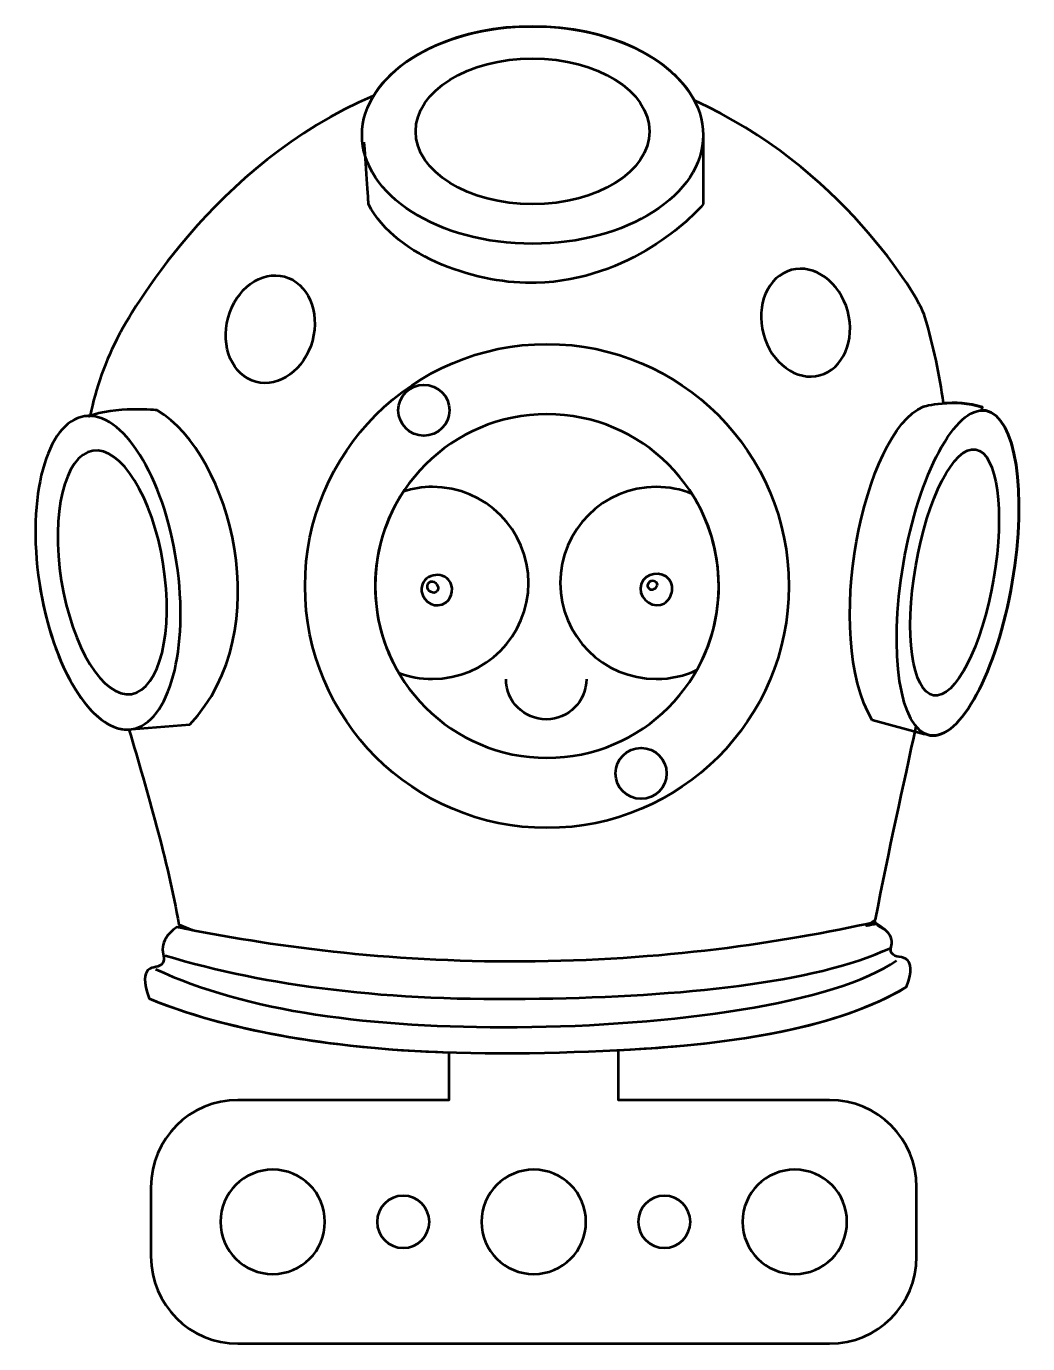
# Model space of a CAD drawing. Header units: centimetres. Extents: x -3.92 to 1.84, y -0.2 to 7.37.
import ezdxf

# ---------------------------------------------------------------- set-up
doc = ezdxf.new("R2010")
doc.units = ezdxf.units.CM
doc.header["$MEASUREMENT"] = 0
doc.layers.add('Layer 1', color=7, linetype='Continuous')

msp = doc.modelspace()

# ---------------------------------------------------------------- linework, layer by layer
at = {"layer": 'Layer 1', "lineweight": 53}
for points, knots in [([(0.7, -0.2), (0.7, -0.2), (-2.7, -0.2), (-2.7, -0.2), (-2.7, -0.2), (-2.97614, -0.2), (-3.2, 0.02386), (-3.2, 0.3), (-3.2, 0.3), (-3.2, 0.3), (-3.2, 0.7), (-3.2, 0.7), (-3.2, 0.7), (-3.2, 0.97614), (-2.97614, 1.2), (-2.7, 1.2), (-2.7, 1.2), (-2.7, 1.2), (-1.4875, 1.2), (-1.4875, 1.2), (-1.4875, 1.2), (-1.4875, 1.2), (-1.4875, 1.47359), (-1.4875, 1.47359), (-1.4875, 1.47359), (-2.19839, 1.49734), (-2.77389, 1.60625), (-3.21005, 1.78236), (-3.21005, 1.78236), (-3.24681, 1.88243), (-3.23711, 1.92577), (-3.21713, 1.94566), (-3.21713, 1.94566), (-3.19181, 1.97088), (-3.15069, 1.9576), (-3.13196, 1.98826), (-3.13196, 1.98826), (-3.11591, 2.01449), (-3.13742, 2.03829), (-3.13196, 2.08056), (-3.13196, 2.08056), (-3.12815, 2.10997), (-3.11106, 2.15006), (-3.05047, 2.19336), (-3.05047, 2.19336), (-3.02079, 2.18724), (-2.99065, 2.18118), (-2.96009, 2.17517), (-2.96009, 2.17517), (-2.96009, 2.17517), (-3.03967, 2.20833), (-3.03967, 2.20833), (-3.03967, 2.20833), (-3.10511, 2.58636), (-3.21879, 2.96101), (-3.32599, 3.32961), (-3.32599, 3.32961), (-3.53949, 3.3159), (-3.76762, 3.68554), (-3.84086, 4.17035), (-3.84086, 4.17035), (-3.91582, 4.66669), (-3.80006, 5.09573), (-3.58229, 5.12863), (-3.58229, 5.12863), (-3.57155, 5.13025), (-3.56075, 5.13084), (-3.54994, 5.13051), (-3.54994, 5.13051), (-3.51691, 5.28997), (-3.4624, 5.44715), (-3.38042, 5.60173), (-3.38042, 5.60173), (-3.33338, 5.69045), (-2.84232, 6.58098), (-1.92139, 6.9696), (-1.92139, 6.9696), (-1.77971, 7.20349), (-1.42358, 7.36943), (-1.0066, 7.36943), (-1.0066, 7.36943), (-0.5738, 7.36943), (-0.20652, 7.19065), (-0.07659, 6.94268), (-0.07659, 6.94268), (0.75272, 6.57153), (1.21363, 5.81979), (1.24823, 5.70112), (1.24823, 5.70112), (1.2979, 5.53079), (1.33236, 5.36578), (1.35433, 5.20363), (1.35433, 5.20363), (1.4182, 5.20855), (1.50043, 5.20657), (1.57952, 5.18051), (1.57952, 5.18051), (1.57952, 5.18051), (1.57329, 5.16283), (1.57329, 5.16283), (1.57329, 5.16283), (1.58128, 5.16321), (1.5892, 5.16276), (1.59705, 5.16142), (1.59705, 5.16142), (1.76983, 5.13178), (1.83824, 4.69006), (1.74988, 4.17478), (1.74988, 4.17478), (1.66153, 3.6595), (1.44985, 3.26583), (1.27706, 3.29547), (1.27706, 3.29547), (1.2473, 3.30057), (1.22064, 3.31789), (1.19734, 3.34572), (1.19734, 3.34572), (1.12477, 3.00553), (1.04088, 2.64177), (0.96427, 2.23672), (0.96427, 2.23672), (0.96427, 2.23672), (0.91165, 2.20011), (0.91165, 2.20011), (0.91165, 2.20011), (0.93173, 2.20402), (0.95165, 2.20794), (0.97137, 2.21187), (0.97137, 2.21187), (1.01806, 2.18228), (1.04914, 2.1571), (1.05653, 2.12315), (1.05653, 2.12315), (1.06395, 2.08922), (1.04292, 2.06872), (1.05653, 2.04504), (1.05653, 2.04504), (1.07452, 2.0139), (1.12195, 2.03012), (1.14886, 2.00244), (1.14886, 2.00244), (1.16575, 1.98503), (1.17815, 1.94657), (1.14265, 1.84973), (1.14265, 1.84973), (0.74653, 1.61684), (0.17819, 1.52229), (-0.51251, 1.48658), (-0.51251, 1.48658), (-0.51251, 1.48658), (-0.51251, 1.2), (-0.51251, 1.2), (-0.51251, 1.2), (-0.51251, 1.2), (0.7, 1.2), (0.7, 1.2), (0.7, 1.2), (0.97614, 1.2), (1.2, 0.97614), (1.2, 0.7), (1.2, 0.7), (1.2, 0.7), (1.2, 0.3), (1.2, 0.3), (1.2, 0.3), (1.2, 0.02386), (0.97614, -0.2), (0.7, -0.2)], [0, 0, 0, 0, 0.0232558, 0.0232558, 0.0232558, 0.0232558, 0.0465116, 0.0465116, 0.0465116, 0.0465116, 0.0697674, 0.0697674, 0.0697674, 0.0697674, 0.0930233, 0.0930233, 0.0930233, 0.0930233, 0.1162791, 0.1162791, 0.1162791, 0.1162791, 0.1395349, 0.1395349, 0.1395349, 0.1395349, 0.1627907, 0.1627907, 0.1627907, 0.1627907, 0.1860465, 0.1860465, 0.1860465, 0.1860465, 0.2093023, 0.2093023, 0.2093023, 0.2093023, 0.2325581, 0.2325581, 0.2325581, 0.2325581, 0.255814, 0.255814, 0.255814, 0.255814, 0.2790698, 0.2790698, 0.2790698, 0.2790698, 0.3023256, 0.3023256, 0.3023256, 0.3023256, 0.3255814, 0.3255814, 0.3255814, 0.3255814, 0.3488372, 0.3488372, 0.3488372, 0.3488372, 0.372093, 0.372093, 0.372093, 0.372093, 0.3953488, 0.3953488, 0.3953488, 0.3953488, 0.4186047, 0.4186047, 0.4186047, 0.4186047, 0.4418605, 0.4418605, 0.4418605, 0.4418605, 0.4651163, 0.4651163, 0.4651163, 0.4651163, 0.4883721, 0.4883721, 0.4883721, 0.4883721, 0.5116279, 0.5116279, 0.5116279, 0.5116279, 0.5348837, 0.5348837, 0.5348837, 0.5348837, 0.5581395, 0.5581395, 0.5581395, 0.5581395, 0.5813953, 0.5813953, 0.5813953, 0.5813953, 0.6046512, 0.6046512, 0.6046512, 0.6046512, 0.627907, 0.627907, 0.627907, 0.627907, 0.6511628, 0.6511628, 0.6511628, 0.6511628, 0.6744186, 0.6744186, 0.6744186, 0.6744186, 0.6976744, 0.6976744, 0.6976744, 0.6976744, 0.7209302, 0.7209302, 0.7209302, 0.7209302, 0.744186, 0.744186, 0.744186, 0.744186, 0.7674419, 0.7674419, 0.7674419, 0.7674419, 0.7906977, 0.7906977, 0.7906977, 0.7906977, 0.8139535, 0.8139535, 0.8139535, 0.8139535, 0.8372093, 0.8372093, 0.8372093, 0.8372093, 0.8604651, 0.8604651, 0.8604651, 0.8604651, 0.8837209, 0.8837209, 0.8837209, 0.8837209, 0.9069767, 0.9069767, 0.9069767, 0.9069767, 0.9302326, 0.9302326, 0.9302326, 0.9302326, 0.9534884, 0.9534884, 0.9534884, 0.9534884, 1, 1, 1, 1]), ([(-2.8, 0.5), (-2.8, 0.66568), (-2.66568, 0.8), (-2.5, 0.8), (-2.5, 0.8), (-2.33432, 0.8), (-2.2, 0.66568), (-2.2, 0.5), (-2.2, 0.5), (-2.2, 0.33432), (-2.33432, 0.2), (-2.5, 0.2), (-2.5, 0.2), (-2.66568, 0.2), (-2.8, 0.33432), (-2.8, 0.5)], [0, 0, 0, 0, 0.2, 0.2, 0.2, 0.2, 0.4, 0.4, 0.4, 0.4, 0.6, 0.6, 0.6, 0.6, 1, 1, 1, 1]), ([(-1.3, 0.5), (-1.3, 0.66568), (-1.16568, 0.8), (-1, 0.8), (-1, 0.8), (-0.83432, 0.8), (-0.7, 0.66568), (-0.7, 0.5), (-0.7, 0.5), (-0.7, 0.33432), (-0.83432, 0.2), (-1, 0.2), (-1, 0.2), (-1.16568, 0.2), (-1.3, 0.33432), (-1.3, 0.5)], [0, 0, 0, 0, 0.2, 0.2, 0.2, 0.2, 0.4, 0.4, 0.4, 0.4, 0.6, 0.6, 0.6, 0.6, 1, 1, 1, 1]), ([(0.2, 0.5), (0.2, 0.66568), (0.33432, 0.8), (0.5, 0.8), (0.5, 0.8), (0.66568, 0.8), (0.8, 0.66568), (0.8, 0.5), (0.8, 0.5), (0.8, 0.33432), (0.66568, 0.2), (0.5, 0.2), (0.5, 0.2), (0.33432, 0.2), (0.2, 0.33432), (0.2, 0.5)], [0, 0, 0, 0, 0.2, 0.2, 0.2, 0.2, 0.4, 0.4, 0.4, 0.4, 0.6, 0.6, 0.6, 0.6, 1, 1, 1, 1]), ([(-1.9, 0.5), (-1.9, 0.58284), (-1.83284, 0.65), (-1.75, 0.65), (-1.75, 0.65), (-1.66716, 0.65), (-1.6, 0.58284), (-1.6, 0.5), (-1.6, 0.5), (-1.6, 0.41716), (-1.66716, 0.35), (-1.75, 0.35), (-1.75, 0.35), (-1.83284, 0.35), (-1.9, 0.41716), (-1.9, 0.5)], [0, 0, 0, 0, 0.2, 0.2, 0.2, 0.2, 0.4, 0.4, 0.4, 0.4, 0.6, 0.6, 0.6, 0.6, 1, 1, 1, 1]), ([(-0.4, 0.5), (-0.4, 0.58284), (-0.33284, 0.65), (-0.25, 0.65), (-0.25, 0.65), (-0.16716, 0.65), (-0.1, 0.58284), (-0.1, 0.5), (-0.1, 0.5), (-0.1, 0.41716), (-0.16716, 0.35), (-0.25, 0.35), (-0.25, 0.35), (-0.33284, 0.35), (-0.4, 0.41716), (-0.4, 0.5)], [0, 0, 0, 0, 0.2, 0.2, 0.2, 0.2, 0.4, 0.4, 0.4, 0.4, 0.6, 0.6, 0.6, 0.6, 1, 1, 1, 1])]:
    msp.add_open_spline(points, degree=3, knots=knots, dxfattribs=at)
at = {"layer": 'Layer 1', "color": 5, "lineweight": 53}
for points, knots in [([(-0.0263, 6.7447), (-0.0263, 7.08972), (-0.46521, 7.36943), (-1.0066, 7.36943), (-1.0066, 7.36943), (-1.548, 7.36943), (-1.9869, 7.08972), (-1.9869, 6.7447), (-1.9869, 6.7447), (-1.9869, 6.39968), (-1.548, 6.11996), (-1.0066, 6.11996), (-1.0066, 6.11996), (-0.46521, 6.11996), (-0.0263, 6.39968), (-0.0263, 6.7447)], [0, 0, 0, 0, 0.2, 0.2, 0.2, 0.2, 0.4, 0.4, 0.4, 0.4, 0.6, 0.6, 0.6, 0.6, 1, 1, 1, 1]), ([(-0.33488, 6.766), (-0.33488, 6.99732), (-0.63564, 7.18486), (-1.0066, 7.18486), (-1.0066, 7.18486), (-1.37757, 7.18486), (-1.67833, 6.99732), (-1.67833, 6.766), (-1.67833, 6.766), (-1.67833, 6.53467), (-1.37757, 6.34713), (-1.0066, 6.34713), (-1.0066, 6.34713), (-0.63564, 6.34713), (-0.33488, 6.53467), (-0.33488, 6.766)], [0, 0, 0, 0, 0.2, 0.2, 0.2, 0.2, 0.4, 0.4, 0.4, 0.4, 0.6, 0.6, 0.6, 0.6, 1, 1, 1, 1]), ([(-0.0263, 6.34713), (-0.08497, 6.27445), (-0.44439, 5.91091), (-0.98562, 5.89517), (-0.98562, 5.89517), (-1.30728, 5.8858), (-1.78548, 6.03241), (-1.94982, 6.34827), (-1.94982, 6.34827), (-1.94982, 6.34827), (-1.96496, 6.61302), (-1.9748, 6.70444)], [0, 0, 0, 0, 0.25, 0.25, 0.25, 0.25, 0.5, 0.5, 0.5, 0.5, 1, 1, 1, 1]), ([(0.31991, 5.60107), (0.27451, 5.76816), (0.34609, 5.93308), (0.47977, 5.96938), (0.47977, 5.96938), (0.61346, 6.00571), (0.75865, 5.89972), (0.80404, 5.73259), (0.80404, 5.73259), (0.84941, 5.56551), (0.77787, 5.40063), (0.64418, 5.3643), (0.64418, 5.3643), (0.51049, 5.32797), (0.36531, 5.434), (0.31991, 5.60107)], [0, 0, 0, 0, 0.2, 0.2, 0.2, 0.2, 0.4, 0.4, 0.4, 0.4, 0.6, 0.6, 0.6, 0.6, 1, 1, 1, 1]), ([(-2.27226, 5.56321), (-2.22687, 5.73029), (-2.29842, 5.89521), (-2.43213, 5.93151), (-2.43213, 5.93151), (-2.56581, 5.96784), (-2.711, 5.86185), (-2.7564, 5.69474), (-2.7564, 5.69474), (-2.80178, 5.52764), (-2.73021, 5.36276), (-2.59653, 5.32643), (-2.59653, 5.32643), (-2.46285, 5.29012), (-2.31766, 5.39613), (-2.27226, 5.56321)], [0, 0, 0, 0, 0.2, 0.2, 0.2, 0.2, 0.4, 0.4, 0.4, 0.4, 0.6, 0.6, 0.6, 0.6, 1, 1, 1, 1]), ([(-0.92424, 5.54378), (-1.69206, 5.54378), (-2.31437, 4.92122), (-2.31437, 4.1534), (-2.31437, 4.1534), (-2.31437, 3.38558), (-1.69206, 2.76328), (-0.92424, 2.76328), (-0.92424, 2.76328), (-0.15616, 2.76328), (0.46613, 3.38558), (0.46613, 4.1534), (0.46613, 4.1534), (0.46613, 4.92122), (-0.15616, 5.54378), (-0.92424, 5.54378)], [0, 0, 0, 0, 0.2, 0.2, 0.2, 0.2, 0.4, 0.4, 0.4, 0.4, 0.6, 0.6, 0.6, 0.6, 1, 1, 1, 1]), ([(-1.48494, 5.16366), (-1.48494, 5.24463), (-1.55059, 5.31027), (-1.63155, 5.31027), (-1.63155, 5.31027), (-1.71255, 5.31027), (-1.77819, 5.24463), (-1.77819, 5.16366), (-1.77819, 5.16366), (-1.77819, 5.0827), (-1.71255, 5.01706), (-1.63155, 5.01706), (-1.63155, 5.01706), (-1.55059, 5.01706), (-1.48494, 5.0827), (-1.48494, 5.16366)], [0, 0, 0, 0, 0.2, 0.2, 0.2, 0.2, 0.4, 0.4, 0.4, 0.4, 0.6, 0.6, 0.6, 0.6, 1, 1, 1, 1]), ([(1.24823, 3.30078), (1.24823, 3.30078), (0.94533, 3.38206), (0.94533, 3.38206), (0.94533, 3.38206), (0.65661, 3.86953), (0.89613, 5.03597), (1.23877, 5.18525), (1.23877, 5.18525), (1.23877, 5.18525), (1.41589, 5.23443), (1.57952, 5.18051)], [0, 0, 0, 0, 0.25, 0.25, 0.25, 0.25, 0.5, 0.5, 0.5, 0.5, 1, 1, 1, 1]), ([(-3.05222, 4.28948), (-2.97723, 3.79311), (-3.09301, 3.36409), (-3.31077, 3.33118), (-3.31077, 3.33118), (-3.52854, 3.29829), (-3.76588, 3.674), (-3.84086, 4.17035), (-3.84086, 4.17035), (-3.91582, 4.66669), (-3.80007, 5.09573), (-3.58229, 5.12863), (-3.58229, 5.12863), (-3.3645, 5.16154), (-3.1272, 4.78583), (-3.05222, 4.28948)], [0, 0, 0, 0, 0.2, 0.2, 0.2, 0.2, 0.4, 0.4, 0.4, 0.4, 0.6, 0.6, 0.6, 0.6, 1, 1, 1, 1]), ([(-2.97576, 3.35839), (-2.46699, 3.89792), (-2.73909, 4.906), (-3.16206, 5.16298), (-3.16206, 5.16298), (-3.16206, 5.16298), (-3.41025, 5.18954), (-3.5579, 5.12609)], [0, 0, 0, 0, 0.3333333, 0.3333333, 0.3333333, 0.3333333, 1, 1, 1, 1]), ([(1.12423, 4.28208), (1.03586, 3.7668), (1.10431, 3.32506), (1.27706, 3.29547), (1.27706, 3.29547), (1.44985, 3.26583), (1.66153, 3.6595), (1.74988, 4.17478), (1.74988, 4.17478), (1.83824, 4.69006), (1.76983, 5.13178), (1.59705, 5.16142), (1.59705, 5.16142), (1.42426, 5.19103), (1.21262, 4.79734), (1.12423, 4.28208)], [0, 0, 0, 0, 0.2, 0.2, 0.2, 0.2, 0.4, 0.4, 0.4, 0.4, 0.6, 0.6, 0.6, 0.6, 1, 1, 1, 1]), ([(-0.92424, 3.16624), (-1.46929, 3.16624), (-1.91141, 3.60835), (-1.91141, 4.1534), (-1.91141, 4.1534), (-1.91141, 4.6987), (-1.46929, 5.14082), (-0.92424, 5.14082), (-0.92424, 5.14082), (-0.37893, 5.14082), (0.06319, 4.6987), (0.06319, 4.1534), (0.06319, 4.1534), (0.06319, 3.60835), (-0.37893, 3.16624), (-0.92424, 3.16624)], [0, 0, 0, 0, 0.2, 0.2, 0.2, 0.2, 0.4, 0.4, 0.4, 0.4, 0.6, 0.6, 0.6, 0.6, 1, 1, 1, 1]), ([(-3.71499, 4.18516), (-3.77641, 4.57118), (-3.69497, 4.90501), (-3.53314, 4.93075), (-3.53314, 4.93075), (-3.37131, 4.95646), (-3.19036, 4.66439), (-3.12894, 4.27837), (-3.12894, 4.27837), (-3.06756, 3.89234), (-3.14897, 3.55852), (-3.31079, 3.53277), (-3.31079, 3.53277), (-3.47264, 3.50704), (-3.65359, 3.79912), (-3.71499, 4.18516)], [0, 0, 0, 0, 0.2, 0.2, 0.2, 0.2, 0.4, 0.4, 0.4, 0.4, 0.6, 0.6, 0.6, 0.6, 1, 1, 1, 1]), ([(1.19472, 4.26998), (1.12777, 3.87967), (1.17379, 3.54609), (1.29742, 3.5249), (1.29742, 3.5249), (1.42108, 3.50368), (1.5756, 3.80289), (1.64252, 4.1932), (1.64252, 4.1932), (1.70947, 4.58349), (1.66348, 4.91707), (1.53982, 4.9383), (1.53982, 4.9383), (1.41613, 4.95949), (1.26164, 4.66027), (1.19472, 4.26998)], [0, 0, 0, 0, 0.2, 0.2, 0.2, 0.2, 0.4, 0.4, 0.4, 0.4, 0.6, 0.6, 0.6, 0.6, 1, 1, 1, 1]), ([(-1.77622, 3.65472), (-1.8621, 3.80109), (-1.91141, 3.9715), (-1.91141, 4.1534), (-1.91141, 4.1534), (-1.91141, 4.35443), (-1.85127, 4.54141), (-1.74808, 4.69741), (-1.74808, 4.69741), (-1.69563, 4.71396), (-1.6398, 4.7229), (-1.58189, 4.7229), (-1.58189, 4.7229), (-1.27719, 4.7229), (-1.03018, 4.47589), (-1.03018, 4.17119), (-1.03018, 4.17119), (-1.03018, 3.8665), (-1.27719, 3.61948), (-1.58189, 3.61948), (-1.58189, 3.61948), (-1.6503, 3.61948), (-1.71577, 3.63196), (-1.77622, 3.65472)], [0, 0, 0, 0, 0.1428571, 0.1428571, 0.1428571, 0.1428571, 0.2857143, 0.2857143, 0.2857143, 0.2857143, 0.4285714, 0.4285714, 0.4285714, 0.4285714, 0.5714286, 0.5714286, 0.5714286, 0.5714286, 0.7142857, 0.7142857, 0.7142857, 0.7142857, 1, 1, 1, 1]), ([(-0.09119, 4.68368), (0.00654, 4.53049), (0.06319, 4.34857), (0.06319, 4.1534), (0.06319, 4.1534), (0.06319, 3.97822), (0.01746, 3.81372), (-0.06263, 3.67107), (-0.06263, 3.67107), (-0.13346, 3.63799), (-0.21246, 3.61948), (-0.29579, 3.61948), (-0.29579, 3.61948), (-0.60048, 3.61948), (-0.84749, 3.8665), (-0.84749, 4.17119), (-0.84749, 4.17119), (-0.84749, 4.47589), (-0.60048, 4.7229), (-0.29579, 4.7229), (-0.29579, 4.7229), (-0.2235, 4.7229), (-0.15446, 4.70896), (-0.09119, 4.68368)], [0, 0, 0, 0, 0.1428571, 0.1428571, 0.1428571, 0.1428571, 0.2857143, 0.2857143, 0.2857143, 0.2857143, 0.4285714, 0.4285714, 0.4285714, 0.4285714, 0.5714286, 0.5714286, 0.5714286, 0.5714286, 0.7142857, 0.7142857, 0.7142857, 0.7142857, 1, 1, 1, 1]), ([(-1.50552, 4.05834), (-1.56028, 4.01913), (-1.63348, 4.05784), (-1.64433, 4.12181), (-1.64433, 4.12181), (-1.65843, 4.20479), (-1.54226, 4.2508), (-1.48894, 4.18891), (-1.48894, 4.18891), (-1.4568, 4.1516), (-1.46518, 4.0873), (-1.50552, 4.05834)], [0, 0, 0, 0, 0.25, 0.25, 0.25, 0.25, 0.5, 0.5, 0.5, 0.5, 1, 1, 1, 1]), ([(-0.21029, 4.106), (-0.21993, 4.07745), (-0.24153, 4.05295), (-0.27088, 4.04515), (-0.27088, 4.04515), (-0.33491, 4.02814), (-0.4065, 4.09844), (-0.38186, 4.16384), (-0.38186, 4.16384), (-0.36183, 4.23086), (-0.26228, 4.24343), (-0.22164, 4.19113), (-0.22164, 4.19113), (-0.20301, 4.16715), (-0.20065, 4.13455), (-0.21029, 4.106)], [0, 0, 0, 0, 0.2, 0.2, 0.2, 0.2, 0.4, 0.4, 0.4, 0.4, 0.6, 0.6, 0.6, 0.6, 1, 1, 1, 1]), ([(-1.55784, 4.16125), (-1.55814, 4.1625), (-1.55817, 4.16375), (-1.5587, 4.16499), (-1.5587, 4.16499), (-1.56387, 4.17697), (-1.5786, 4.18253), (-1.59091, 4.17913), (-1.59091, 4.17913), (-1.60622, 4.17494), (-1.61445, 4.1585), (-1.61094, 4.14345), (-1.61094, 4.14345), (-1.60747, 4.12866), (-1.59535, 4.12102), (-1.58188, 4.11619), (-1.58188, 4.11619), (-1.56966, 4.1118), (-1.55529, 4.12013), (-1.55072, 4.13149), (-1.55072, 4.13149), (-1.54645, 4.1421), (-1.54941, 4.15379), (-1.55784, 4.16125)], [0, 0, 0, 0, 0.1428571, 0.1428571, 0.1428571, 0.1428571, 0.2857143, 0.2857143, 0.2857143, 0.2857143, 0.4285714, 0.4285714, 0.4285714, 0.4285714, 0.5714286, 0.5714286, 0.5714286, 0.5714286, 0.7142857, 0.7142857, 0.7142857, 0.7142857, 1, 1, 1, 1]), ([(-0.31439, 4.18428), (-0.32894, 4.18499), (-0.33909, 4.17591), (-0.34387, 4.16297), (-0.34387, 4.16297), (-0.34651, 4.15591), (-0.34382, 4.14763), (-0.33861, 4.14175), (-0.33861, 4.14175), (-0.3348, 4.13581), (-0.32796, 4.13149), (-0.32118, 4.13152), (-0.32118, 4.13152), (-0.31204, 4.13157), (-0.30545, 4.13581), (-0.30033, 4.14184), (-0.30033, 4.14184), (-0.30026, 4.14194), (-0.30015, 4.14199), (-0.3001, 4.14212), (-0.3001, 4.14212), (-0.29693, 4.14593), (-0.29424, 4.15027), (-0.29223, 4.15517), (-0.29223, 4.15517), (-0.28628, 4.16982), (-0.30108, 4.18363), (-0.31439, 4.18428)], [0, 0, 0, 0, 0.125, 0.125, 0.125, 0.125, 0.25, 0.25, 0.25, 0.25, 0.375, 0.375, 0.375, 0.375, 0.5, 0.5, 0.5, 0.5, 0.625, 0.625, 0.625, 0.625, 0.75, 0.75, 0.75, 0.75, 1, 1, 1, 1]), ([(-0.23636, 3.07645), (-0.23636, 3.1574), (-0.30201, 3.22306), (-0.38297, 3.22306), (-0.38297, 3.22306), (-0.46397, 3.22306), (-0.5296, 3.1574), (-0.5296, 3.07645), (-0.5296, 3.07645), (-0.5296, 2.99548), (-0.46397, 2.92984), (-0.38297, 2.92984), (-0.38297, 2.92984), (-0.30201, 2.92984), (-0.23636, 2.99548), (-0.23636, 3.07645)], [0, 0, 0, 0, 0.2, 0.2, 0.2, 0.2, 0.4, 0.4, 0.4, 0.4, 0.6, 0.6, 0.6, 0.6, 1, 1, 1, 1]), ([(0.97848, 2.20123), (1.01806, 2.18228), (1.04914, 2.1571), (1.05653, 2.12315), (1.05653, 2.12315), (1.06395, 2.08922), (1.04292, 2.06872), (1.05653, 2.04504), (1.05653, 2.04504), (1.07452, 2.01391), (1.12195, 2.03012), (1.14886, 2.00245), (1.14886, 2.00245), (1.16575, 1.98503), (1.17815, 1.94657), (1.14265, 1.84973), (1.14265, 1.84973), (0.65266, 1.56165), (-0.10081, 1.48525), (-1.0235, 1.47003), (-1.0235, 1.47003), (-1.95147, 1.45471), (-2.68263, 1.5694), (-3.21005, 1.78237), (-3.21005, 1.78237), (-3.24681, 1.88243), (-3.23711, 1.92577), (-3.21713, 1.94566), (-3.21713, 1.94566), (-3.19182, 1.97089), (-3.15069, 1.9576), (-3.13197, 1.98826), (-3.13197, 1.98826), (-3.11591, 2.01449), (-3.13742, 2.0383), (-3.13197, 2.08056), (-3.13197, 2.08056), (-3.12816, 2.10997), (-3.11106, 2.15006), (-3.05047, 2.19337), (-3.05047, 2.19337), (-2.51929, 2.08372), (-1.84614, 1.99171), (-1.06609, 1.99535), (-1.06609, 1.99535), (-0.26406, 1.99912), (0.42497, 2.10298), (0.96427, 2.22253), (0.96427, 2.22253), (0.96427, 2.22253), (0.97848, 2.20123), (0.97848, 2.20123)], [0, 0, 0, 0, 0.0714286, 0.0714286, 0.0714286, 0.0714286, 0.1428571, 0.1428571, 0.1428571, 0.1428571, 0.2142857, 0.2142857, 0.2142857, 0.2142857, 0.2857143, 0.2857143, 0.2857143, 0.2857143, 0.3571429, 0.3571429, 0.3571429, 0.3571429, 0.4285714, 0.4285714, 0.4285714, 0.4285714, 0.5, 0.5, 0.5, 0.5, 0.5714286, 0.5714286, 0.5714286, 0.5714286, 0.6428571, 0.6428571, 0.6428571, 0.6428571, 0.7142857, 0.7142857, 0.7142857, 0.7142857, 0.7857143, 0.7857143, 0.7857143, 0.7857143, 0.8571429, 0.8571429, 0.8571429, 0.8571429, 1, 1, 1, 1]), ([(-3.11775, 2.03084), (-2.52852, 1.85336), (-1.84524, 1.76643), (-0.96672, 1.78237), (-0.96672, 1.78237), (-0.14864, 1.79722), (0.6022, 1.86757), (1.04946, 2.07343)], [0, 0, 0, 0, 0.3333333, 0.3333333, 0.3333333, 0.3333333, 1, 1, 1, 1]), ([(-3.17454, 1.95276), (-2.64921, 1.7078), (-1.93775, 1.61311), (-1.09451, 1.6191), (-1.09451, 1.6191), (-0.21507, 1.62534), (0.7371, 1.75397), (1.08496, 2.00245)], [0, 0, 0, 0, 0.3333333, 0.3333333, 0.3333333, 0.3333333, 1, 1, 1, 1])]:
    msp.add_open_spline(points, degree=3, knots=knots, dxfattribs=at)
for points in [[(-0.0263, 6.7447), (-0.0263, 6.7447), (-0.0263, 6.34713), (-0.0263, 6.34713)], [(-0.92784, 3.38694), (-1.05543, 3.38694), (-1.15884, 3.49036), (-1.15884, 3.61794)], [(-0.69726, 3.61794), (-0.69726, 3.49036), (-0.80069, 3.38694), (-0.92826, 3.38694)], [(-3.31078, 3.33119), (-3.31078, 3.33119), (-2.97576, 3.35839), (-2.97576, 3.35839)]]:
    msp.add_open_spline(points, degree=3, dxfattribs=at)

doc.saveas('drawing.dxf')
